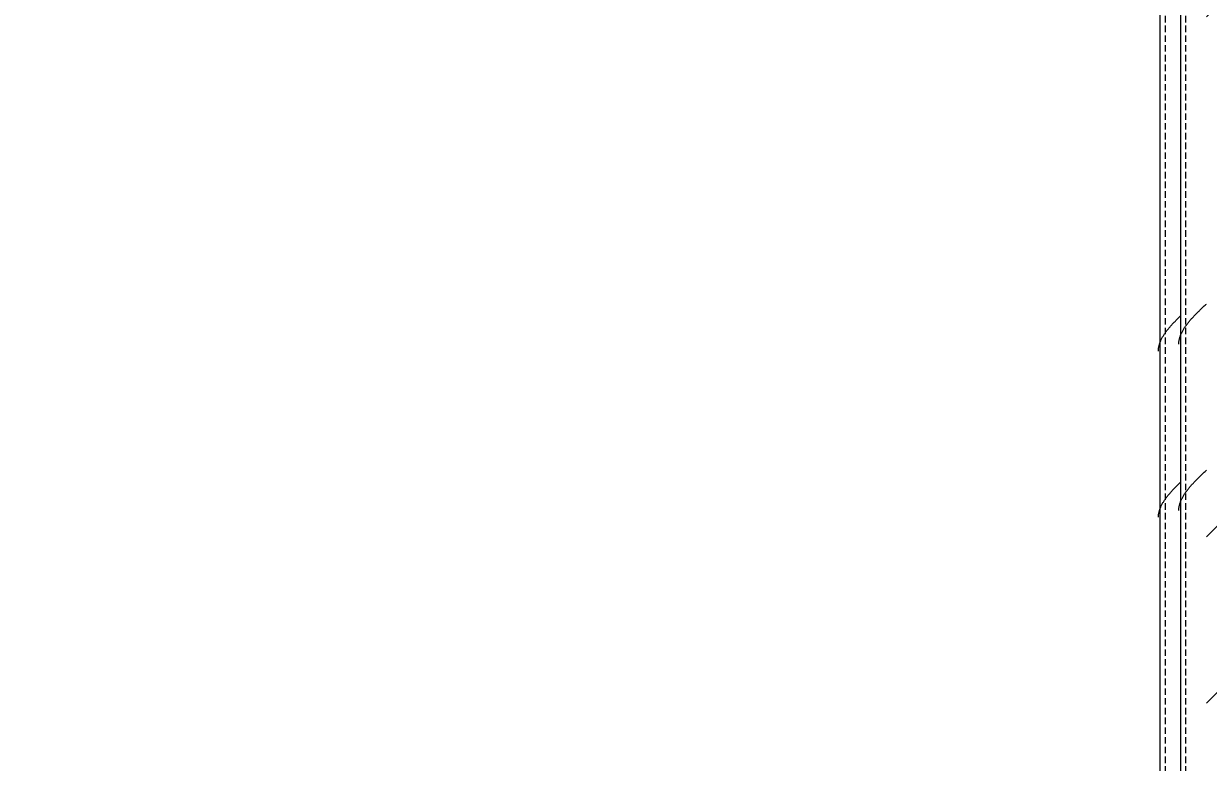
# Model space of a CAD drawing. Header units: centimetres. Extents: x -11896 to 2794, y -437 to 1921.
# Drawn here: x -2396.7 to -2309.8, y 279.1 to 333.2 of the extents above; entities that cross this region are included whole.
import ezdxf

# ---------------------------------------------------------------- set-up
doc = ezdxf.new("R2010")
doc.units = ezdxf.units.CM
doc.linetypes.add('Hidden', pattern=[0.714375, 0.47625, -0.238125])
for name, color, linetype, lineweight in [('A-ANNO-DIMS', 7, 'Continuous', 9), ('A-ANNO-DIMS-100', 7, 'Continuous', 9), ('S-COLS', 7, 'Continuous', 9)]:
    doc.layers.add(name, color=color, linetype=linetype, lineweight=lineweight)
doc.styles.add('Century Gothic_1', font='GOTHIC.TTF', dxfattribs={"height": 15})
doc.dimstyles.new('FCA_N_Cotas_E100', dxfattribs={"dimscale": 30.48, "dimtxt": 15.662524, "dimasz": 0.492126, "dimexe": 0.656168, "dimexo": 0.656168, "dimgap": 0.032808, "dimtad": 1, "dimlfac": 0.01, "dimrnd": 0.01, "dimzin": 0, "dimdsep": 46, "dimtxsty": 'Century Gothic_1', "dimblk1": 'OBLIQUE', "dimblk2": 'OBLIQUE', "dimsah": 1, "dimcen": 0.09, "dimdle": 0.656168, "dimazin": 2, "dimtfac": 1, "dimtdec": 4, "dimtix": 1, "dimtmove": 0, "dimatfit": 3, "dimfxl": 1, "dimtvp": 1, "dimtolj": 1, "dimtzin": 0, "dimarcsym": 2})

# ---------------------------------------------------------------- blocks, each defined once
blk = doc.blocks.new('FP_15-Sección 2-2')
at = {"layer": 'S-COLS'}
blk.add_line((-3762.503, 375.859), (-3762.503, 94), dxfattribs=at)
at = {"layer": 'S-COLS', "color": 9, "true_color": 0xc0c0c0}
for p, q in [((-3761.417, 311.879), (-3761.371, 311.926)), ((-3761.371, 311.926), (-3761.325, 311.973)), ((-3761.325, 311.973), (-3761.279, 312.02)), ((-3761.279, 312.02), (-3761.232, 312.067)), ((-3761.232, 312.067), (-3761.184, 312.113)), ((-3761.184, 312.113), (-3761.137, 312.16)), ((-3761.137, 312.16), (-3761.089, 312.207)), ((-3761.089, 312.207), (-3761.04, 312.254)), ((-3761.04, 312.254), (-3760.992, 312.3)), ((-3760.992, 312.3), (-3760.943, 312.347)), ((-3760.943, 312.347), (-3760.894, 312.394)), ((-3760.894, 312.394), (-3760.845, 312.441)), ((-3760.845, 312.441), (-3760.796, 312.487)), ((-3760.796, 312.487), (-3760.746, 312.534)), ((-3760.746, 312.534), (-3760.697, 312.581)), ((-3760.697, 312.581), (-3760.647, 312.628)), ((-3760.647, 312.628), (-3760.598, 312.674)), ((-3762.128, 311.038), (-3762.095, 311.085)), ((-3762.095, 311.085), (-3762.062, 311.131)), ((-3762.062, 311.131), (-3762.027, 311.178)), ((-3762.027, 311.178), (-3761.991, 311.225)), ((-3761.991, 311.225), (-3761.955, 311.272)), ((-3761.955, 311.272), (-3761.918, 311.318)), ((-3761.918, 311.318), (-3761.88, 311.365)), ((-3761.88, 311.365), (-3761.841, 311.412)), ((-3761.841, 311.412), (-3761.802, 311.459)), ((-3761.802, 311.459), (-3761.762, 311.505)), ((-3761.762, 311.505), (-3761.721, 311.552)), ((-3761.721, 311.552), (-3761.679, 311.599)), ((-3761.679, 311.599), (-3761.637, 311.646)), ((-3761.637, 311.646), (-3761.594, 311.692)), ((-3761.594, 311.692), (-3761.55, 311.739)), ((-3761.55, 311.739), (-3761.506, 311.786)), ((-3761.506, 311.786), (-3761.462, 311.833)), ((-3761.462, 311.833), (-3761.417, 311.879)), ((-3762.558, 310.15), (-3762.546, 310.196)), ((-3762.546, 310.196), (-3762.532, 310.243)), ((-3762.532, 310.243), (-3762.517, 310.29)), ((-3762.517, 310.29), (-3762.501, 310.337)), ((-3762.501, 310.337), (-3762.484, 310.383)), ((-3762.484, 310.383), (-3762.465, 310.43)), ((-3762.465, 310.43), (-3762.446, 310.477)), ((-3762.446, 310.477), (-3762.425, 310.524)), ((-3762.425, 310.524), (-3762.403, 310.57)), ((-3762.403, 310.57), (-3762.38, 310.617)), ((-3762.38, 310.617), (-3762.356, 310.664)), ((-3762.356, 310.664), (-3762.331, 310.711)), ((-3762.331, 310.711), (-3762.305, 310.757)), ((-3762.305, 310.757), (-3762.278, 310.804)), ((-3762.278, 310.804), (-3762.25, 310.851)), ((-3762.25, 310.851), (-3762.221, 310.898)), ((-3762.221, 310.898), (-3762.191, 310.944)), ((-3762.191, 310.944), (-3762.16, 310.991)), ((-3762.16, 310.991), (-3762.128, 311.038)), ((-3762.618, 309.729), (-3762.617, 309.775)), ((-3762.617, 309.775), (-3762.614, 309.822)), ((-3762.614, 309.822), (-3762.609, 309.869)), ((-3762.609, 309.869), (-3762.604, 309.916)), ((-3762.604, 309.916), (-3762.597, 309.963)), ((-3762.597, 309.963), (-3762.589, 310.009)), ((-3762.589, 310.009), (-3762.58, 310.056)), ((-3762.58, 310.056), (-3762.57, 310.103)), ((-3762.57, 310.103), (-3762.558, 310.15)), ((-3761.371, 299.737), (-3761.325, 299.784)), ((-3761.325, 299.784), (-3761.279, 299.83)), ((-3761.279, 299.83), (-3761.232, 299.877)), ((-3761.232, 299.877), (-3761.184, 299.924)), ((-3761.184, 299.924), (-3761.137, 299.971)), ((-3761.137, 299.971), (-3761.089, 300.017)), ((-3761.089, 300.017), (-3761.04, 300.064)), ((-3761.04, 300.064), (-3760.992, 300.111)), ((-3760.992, 300.111), (-3760.943, 300.158)), ((-3760.943, 300.158), (-3760.894, 300.204)), ((-3760.894, 300.204), (-3760.845, 300.251)), ((-3760.845, 300.251), (-3760.796, 300.298)), ((-3760.796, 300.298), (-3760.746, 300.345)), ((-3760.746, 300.345), (-3760.697, 300.391)), ((-3760.697, 300.391), (-3760.647, 300.438)), ((-3760.647, 300.438), (-3760.598, 300.485)), ((-3762.128, 298.848), (-3762.095, 298.895)), ((-3762.095, 298.895), (-3762.062, 298.942)), ((-3762.062, 298.942), (-3762.027, 298.989)), ((-3762.027, 298.989), (-3761.991, 299.035)), ((-3761.991, 299.035), (-3761.955, 299.082)), ((-3761.955, 299.082), (-3761.918, 299.129)), ((-3761.918, 299.129), (-3761.88, 299.176)), ((-3761.88, 299.176), (-3761.841, 299.223)), ((-3761.841, 299.223), (-3761.802, 299.269)), ((-3761.802, 299.269), (-3761.762, 299.316)), ((-3761.762, 299.316), (-3761.721, 299.363)), ((-3761.721, 299.363), (-3761.679, 299.41)), ((-3761.679, 299.41), (-3761.637, 299.456)), ((-3761.637, 299.456), (-3761.594, 299.503)), ((-3761.594, 299.503), (-3761.55, 299.55)), ((-3761.55, 299.55), (-3761.506, 299.597)), ((-3761.506, 299.597), (-3761.462, 299.643)), ((-3761.462, 299.643), (-3761.417, 299.69)), ((-3761.417, 299.69), (-3761.371, 299.737)), ((-3762.546, 298.007), (-3762.532, 298.054)), ((-3762.532, 298.054), (-3762.517, 298.1)), ((-3762.517, 298.1), (-3762.501, 298.147)), ((-3762.501, 298.147), (-3762.484, 298.194)), ((-3762.484, 298.194), (-3762.465, 298.241)), ((-3762.465, 298.241), (-3762.446, 298.287)), ((-3762.446, 298.287), (-3762.425, 298.334)), ((-3762.425, 298.334), (-3762.403, 298.381)), ((-3762.403, 298.381), (-3762.38, 298.428)), ((-3762.38, 298.428), (-3762.356, 298.474)), ((-3762.356, 298.474), (-3762.331, 298.521)), ((-3762.331, 298.521), (-3762.305, 298.568)), ((-3762.305, 298.568), (-3762.278, 298.615)), ((-3762.278, 298.615), (-3762.25, 298.661)), ((-3762.25, 298.661), (-3762.221, 298.708)), ((-3762.221, 298.708), (-3762.191, 298.755)), ((-3762.191, 298.755), (-3762.16, 298.802)), ((-3762.16, 298.802), (-3762.128, 298.848)), ((-3762.618, 297.539), (-3762.617, 297.586)), ((-3762.617, 297.586), (-3762.614, 297.633)), ((-3762.614, 297.633), (-3762.609, 297.68)), ((-3762.609, 297.68), (-3762.604, 297.726)), ((-3762.604, 297.726), (-3762.597, 297.773)), ((-3762.597, 297.773), (-3762.589, 297.82)), ((-3762.589, 297.82), (-3762.58, 297.867)), ((-3762.58, 297.867), (-3762.57, 297.913)), ((-3762.57, 297.913), (-3762.558, 297.96)), ((-3762.558, 297.96), (-3762.546, 298.007))]:
    blk.add_line(p, q, dxfattribs=at)
blk = doc.blocks.new('HSS Rectangular-Column - 100 x 100 mm-1654927-Sección 2-2')
at = {"layer": 'S-COLS', "true_color": 0xc0c0c0}
h = blk.add_hatch(dxfattribs=at)
h.set_pattern_fill('FP_7', color=9, style=0, pattern_type=2)
h.set_pattern_definition([(45, (-5061.785, 712), (-25.1447, 25.1447), []), (45, (-5061.785, 750.1), (-25.1447, 25.1447), [])])
h.paths.add_polyline_path([(-3754.408, 94), (-3754.408, 375.859), (-3755.003, 375.809), (-3755.281, 375.137), (-3756.077, 374.859), (-3759.224, 374.93), (-3759.724, 375.137), (-3760.003, 375.859), (-3760.598, 375.809), (-3760.598, 94)])
h.paths.add_polyline_path([(-3756.455, 375.359), (-3755.782, 375.638), (-3755.782, 375.859), (-3759.294, 375.809), (-3759.224, 375.638), (-3758.55, 375.359)])
at = {"layer": 'S-COLS', "linetype": 'Hidden'}
blk.add_line((-3762.103, 94), (-3762.103, 375.859), dxfattribs=at)
at = {"layer": 'S-COLS'}
blk.add_blockref('FP_15-Sección 2-2', (0, 0), dxfattribs=at)
blk = doc.blocks.new('FP_19-Sección 2-2')
at = {"layer": 'S-COLS'}
blk.add_line((-3764.003, 374.859), (-3764.003, 94), dxfattribs=at)
at = {"layer": 'S-COLS', "color": 9, "true_color": 0xc0c0c0}
for p, q in [((-3763.262, 311.004), (-3763.221, 311.051)), ((-3763.221, 311.051), (-3763.179, 311.098)), ((-3763.179, 311.098), (-3763.137, 311.145)), ((-3763.137, 311.145), (-3763.094, 311.191)), ((-3763.094, 311.191), (-3763.05, 311.238)), ((-3763.05, 311.238), (-3763.006, 311.285)), ((-3763.006, 311.285), (-3762.962, 311.332)), ((-3762.962, 311.332), (-3762.917, 311.378)), ((-3762.917, 311.378), (-3762.871, 311.425)), ((-3762.871, 311.425), (-3762.825, 311.472)), ((-3762.825, 311.472), (-3762.779, 311.519)), ((-3762.779, 311.519), (-3762.732, 311.565)), ((-3762.732, 311.565), (-3762.684, 311.612)), ((-3762.684, 311.612), (-3762.637, 311.659)), ((-3762.637, 311.659), (-3762.589, 311.706)), ((-3762.589, 311.706), (-3762.54, 311.752)), ((-3762.54, 311.752), (-3762.492, 311.799)), ((-3763.856, 310.163), (-3763.831, 310.209)), ((-3763.831, 310.209), (-3763.805, 310.256)), ((-3763.805, 310.256), (-3763.778, 310.303)), ((-3763.778, 310.303), (-3763.75, 310.35)), ((-3763.75, 310.35), (-3763.721, 310.396)), ((-3763.721, 310.396), (-3763.691, 310.443)), ((-3763.691, 310.443), (-3763.66, 310.49)), ((-3763.66, 310.49), (-3763.628, 310.537)), ((-3763.628, 310.537), (-3763.595, 310.584)), ((-3763.595, 310.584), (-3763.562, 310.63)), ((-3763.562, 310.63), (-3763.527, 310.677)), ((-3763.527, 310.677), (-3763.491, 310.724)), ((-3763.491, 310.724), (-3763.455, 310.771)), ((-3763.455, 310.771), (-3763.418, 310.817)), ((-3763.418, 310.817), (-3763.38, 310.864)), ((-3763.38, 310.864), (-3763.341, 310.911)), ((-3763.341, 310.911), (-3763.302, 310.958)), ((-3763.302, 310.958), (-3763.262, 311.004)), ((-3764.117, 309.274), (-3764.114, 309.321)), ((-3764.114, 309.321), (-3764.109, 309.368)), ((-3764.109, 309.368), (-3764.104, 309.415)), ((-3764.104, 309.415), (-3764.097, 309.461)), ((-3764.097, 309.461), (-3764.089, 309.508)), ((-3764.089, 309.508), (-3764.08, 309.555)), ((-3764.08, 309.555), (-3764.07, 309.602)), ((-3764.07, 309.602), (-3764.058, 309.648)), ((-3764.058, 309.648), (-3764.046, 309.695)), ((-3764.046, 309.695), (-3764.032, 309.742)), ((-3764.032, 309.742), (-3764.017, 309.789)), ((-3764.017, 309.789), (-3764.001, 309.835)), ((-3764.001, 309.835), (-3763.984, 309.882)), ((-3763.984, 309.882), (-3763.965, 309.929)), ((-3763.965, 309.929), (-3763.946, 309.976)), ((-3763.946, 309.976), (-3763.925, 310.022)), ((-3763.925, 310.022), (-3763.903, 310.069)), ((-3763.903, 310.069), (-3763.88, 310.116)), ((-3763.88, 310.116), (-3763.856, 310.163)), ((-3764.118, 309.228), (-3764.117, 309.274)), ((-3763.221, 298.862), (-3763.179, 298.908)), ((-3763.179, 298.908), (-3763.137, 298.955)), ((-3763.137, 298.955), (-3763.094, 299.002)), ((-3763.094, 299.002), (-3763.05, 299.049)), ((-3763.05, 299.049), (-3763.006, 299.095)), ((-3763.006, 299.095), (-3762.962, 299.142)), ((-3762.962, 299.142), (-3762.917, 299.189)), ((-3762.917, 299.189), (-3762.871, 299.236)), ((-3762.871, 299.236), (-3762.825, 299.282)), ((-3762.825, 299.282), (-3762.779, 299.329)), ((-3762.779, 299.329), (-3762.732, 299.376)), ((-3762.732, 299.376), (-3762.684, 299.423)), ((-3762.684, 299.423), (-3762.637, 299.469)), ((-3762.637, 299.469), (-3762.589, 299.516)), ((-3762.589, 299.516), (-3762.54, 299.563)), ((-3762.54, 299.563), (-3762.492, 299.61)), ((-3763.856, 297.973), (-3763.831, 298.02)), ((-3763.831, 298.02), (-3763.805, 298.067)), ((-3763.805, 298.067), (-3763.778, 298.114)), ((-3763.778, 298.114), (-3763.75, 298.16)), ((-3763.75, 298.16), (-3763.721, 298.207)), ((-3763.721, 298.207), (-3763.691, 298.254)), ((-3763.691, 298.254), (-3763.66, 298.301)), ((-3763.66, 298.301), (-3763.628, 298.347)), ((-3763.628, 298.347), (-3763.595, 298.394)), ((-3763.595, 298.394), (-3763.562, 298.441)), ((-3763.562, 298.441), (-3763.527, 298.488)), ((-3763.527, 298.488), (-3763.491, 298.534)), ((-3763.491, 298.534), (-3763.455, 298.581)), ((-3763.455, 298.581), (-3763.418, 298.628)), ((-3763.418, 298.628), (-3763.38, 298.675)), ((-3763.38, 298.675), (-3763.341, 298.721)), ((-3763.341, 298.721), (-3763.302, 298.768)), ((-3763.302, 298.768), (-3763.262, 298.815)), ((-3763.262, 298.815), (-3763.221, 298.862)), ((-3764.114, 297.132), (-3764.109, 297.178)), ((-3764.109, 297.178), (-3764.104, 297.225)), ((-3764.104, 297.225), (-3764.097, 297.272)), ((-3764.097, 297.272), (-3764.089, 297.319)), ((-3764.089, 297.319), (-3764.08, 297.365)), ((-3764.08, 297.365), (-3764.07, 297.412)), ((-3764.07, 297.412), (-3764.058, 297.459)), ((-3764.058, 297.459), (-3764.046, 297.506)), ((-3764.046, 297.506), (-3764.032, 297.552)), ((-3764.032, 297.552), (-3764.017, 297.599)), ((-3764.017, 297.599), (-3764.001, 297.646)), ((-3764.001, 297.646), (-3763.984, 297.693)), ((-3763.984, 297.693), (-3763.965, 297.739)), ((-3763.965, 297.739), (-3763.946, 297.786)), ((-3763.946, 297.786), (-3763.925, 297.833)), ((-3763.925, 297.833), (-3763.903, 297.88)), ((-3763.903, 297.88), (-3763.88, 297.927)), ((-3763.88, 297.927), (-3763.856, 297.973)), ((-3764.118, 297.038), (-3764.117, 297.085)), ((-3764.117, 297.085), (-3764.114, 297.132))]:
    blk.add_line(p, q, dxfattribs=at)
blk = doc.blocks.new('HSS Rectangular-Column - 100 x 100 mm-V18-Sección 2-2')
at = {"layer": 'S-COLS', "linetype": 'Hidden'}
blk.add_line((-3763.603, 94), (-3763.603, 374.859), dxfattribs=at)
at = {"layer": 'S-COLS'}
blk.add_blockref('FP_19-Sección 2-2', (0, 0), dxfattribs=at)
blk = doc.blocks.new('DIMBLOCK31-Sección 2-2')
at = {"layer": 'A-ANNO-DIMS-100', "lineweight": 35}
for p, q in [((-2430.668, 386.859), (-2438.168, 394.359)), ((-2430.668, 386.859), (-2423.168, 379.359)), ((-2430.668, 94), (-2438.168, 101.5)), ((-2430.668, 94), (-2423.168, 86.5))]:
    blk.add_line(p, q, dxfattribs=at)
at = {"layer": 'A-ANNO-DIMS-100'}
for p, q in [((-2430.668, 386.859), (-2450.668, 386.859)), ((-2430.668, 386.859), (-2430.668, 74)), ((-2430.668, 386.859), (-2258.875, 386.859)), ((-2430.668, 94), (-3209.083, 94)), ((-2430.668, 94), (-2410.668, 94))]:
    blk.add_line(p, q, dxfattribs=at)
at = {"layer": 'A-ANNO-DIMS-100', "color": 0, "insert": (-2450.894, 220.043), "char_height": 15, "width": 48.92674, "attachment_point": 1, "rotation": 90, "line_spacing_factor": 0.984502, "style": 'Century Gothic_1'}
blk.add_mtext('2.93', dxfattribs=at)
blk = doc.blocks.new('_Oblique')
at = {"color": 0, "linetype": 'ByBlock', "lineweight": -2}
blk.add_line((-0.5, -0.5), (0.5, 0.5), dxfattribs=at)

msp = doc.modelspace()

# ---------------------------------------------------------------- block references
at = {"layer": 'S-COLS'}
for name in ['HSS Rectangular-Column - 100 x 100 mm-1654927-Sección 2-2', 'HSS Rectangular-Column - 100 x 100 mm-V18-Sección 2-2']:
    msp.add_blockref(name, (1450.659, 0), dxfattribs=at)

# ---------------------------------------------------------------- dimensions: what is measured, and where the dimension line sits
at = {"layer": 'A-ANNO-DIMS'}
dim = msp.add_linear_dim(base=(-2430.668, 94), p1=(-2238.875, 386.859), p2=(-3229.083, 94), angle=90, dimstyle='FCA_N_Cotas_E100', override={"dimpost": '<>', "dimfxl": 1032.606836}, dxfattribs=at)
dim.commit()
dim.dimension.update_dxf_attribs({"geometry": 'DIMBLOCK31-Sección 2-2', "text_midpoint": (-2439.545, 240.429)})

doc.saveas('drawing.dxf')
